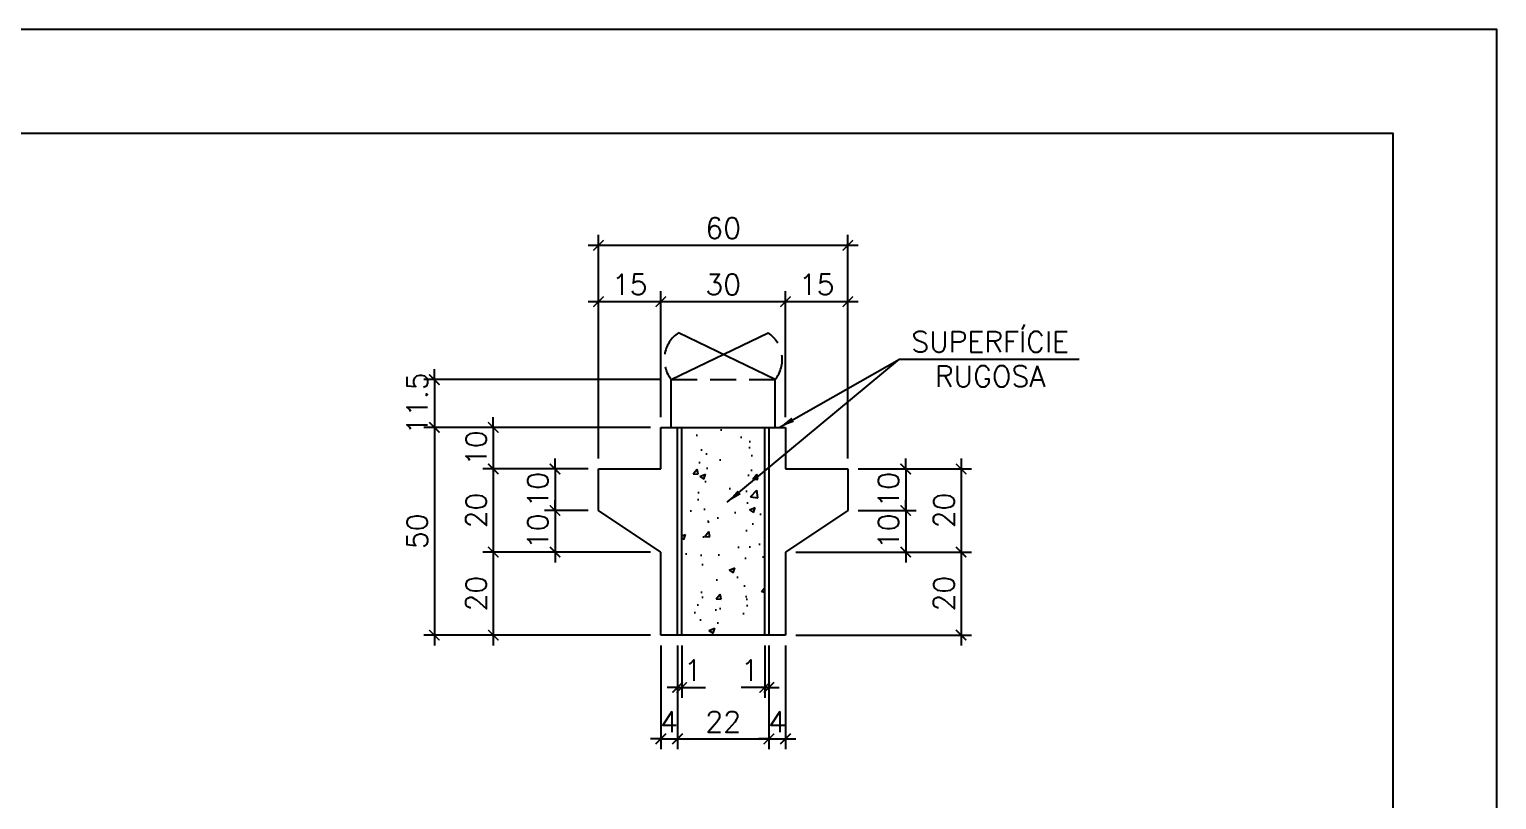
# Model space of a CAD drawing. Header units: centimetres. Extents: x 1658 to 6058, y 7825 to 9310.
# Drawn here: x 3052 to 3758, y 8939 to 9310 of the extents above; entities that cross this region are included whole.
import ezdxf

# ---------------------------------------------------------------- set-up
doc = ezdxf.new("R2010")
doc.units = ezdxf.units.CM
doc.header["$LTSCALE"] = 50
doc.header["$MEASUREMENT"] = 0
doc.header["$PDMODE"] = 67
doc.linetypes.add('HIDDEN', pattern=[0.375, 0.25, -0.125])
for name, color, linetype in [('COTAS-PRECON', 1, 'Continuous'), ('FORMATO-PRECON', 2, 'Continuous'), ('HACHURAS-PRECON', 1, 'Continuous'), ('LINHA-01-PRECON', 1, 'Continuous'), ('LINHA-03-PRECON', 3, 'Continuous'), ('LINHA-04-PRECON', 4, 'Continuous')]:
    doc.layers.add(name, color=color, linetype=linetype)
doc.styles.get("Standard").update_dxf_attribs({"font": 'romans.shx'})
doc.linetypes.add('ZIGZAG', pattern='A,0.0001,-0.2,[131,ltypeshp.shx,S=0.2,R=0,X=-0.2,Y=0],-0.4,[131,ltypeshp.shx,S=0.2,R=180,X=0.2,Y=0],-0.2', length=0.8001)
doc.dimstyles.new('ESC50-25', dxfattribs={"dimscale": 50, "dimtxt": 0.2, "dimasz": 0.1, "dimexe": 0.1, "dimexo": 0.1, "dimgap": 0.065, "dimtad": 1, "dimdec": 1, "dimlfac": 0.5, "dimzin": 12, "dimdsep": 46, "dimtxsty": 'Standard', "dimblk": 'ARCHTICK', "dimcen": 0.09, "dimdle": 0.1, "dimclrd": 256, "dimclre": 256, "dimclrt": 2, "dimaunit": 1, "dimazin": 0, "dimtfac": 1, "dimtdec": 1, "dimtix": 1, "dimtmove": 1, "dimatfit": 3, "dimfxl": 1, "dimtolj": 1, "dimtzin": 0, "dimlwd": -1, "dimlwe": -1, "dimarcsym": 0})
doc.dimstyles.new('ESC50-50', dxfattribs={"dimscale": 50, "dimtxt": 0.2, "dimasz": 0.15, "dimexe": 0.15, "dimexo": 0.15, "dimgap": 0.08, "dimtad": 1, "dimdec": 1, "dimzin": 12, "dimdsep": 46, "dimtxsty": 'Standard', "dimblk": 'ARCHTICK', "dimcen": 0.09, "dimdle": 0.15, "dimclrd": 256, "dimclre": 256, "dimclrt": 2, "dimazin": 3, "dimtfac": 1, "dimtdec": 1, "dimtix": 1, "dimtmove": 2, "dimatfit": 2, "dimfxl": 0.15, "dimtolj": 1, "dimtzin": 0, "dimarcsym": 0})

# ---------------------------------------------------------------- blocks, each defined once
blk = doc.blocks.new('A$C12EB5E76')
at = {"layer": 'FORMATO-PRECON'}
blk.add_lwpolyline([(-114.7, 1254.3), (-114.7, 4224.3), (4085.3, 4224.3), (4085.3, 1254.3)], close=True, dxfattribs=at)
at = {"layer": 'FORMATO-PRECON', "color": 6}
blk.add_lwpolyline([(135.3, 1354.3), (135.3, 4124.3), (3985.3, 4124.3), (3985.3, 1354.3)], close=True, dxfattribs=at)
blk = doc.blocks.new('_ArchTick')
at = {"color": 0, "linetype": 'ByBlock', "const_width": 0.15}
blk.add_lwpolyline([(-0.5, -0.5), (0.5, 0.5)], dxfattribs=at)
blk = doc.blocks.new('*D30')
at = {"layer": 'COTAS-PRECON', "transparency": 16777216}
for p, q in [((3356.04, 9141.31), (3241.98, 9141.31)), ((3246.98, 9141.31), (3246.98, 9146.31)), ((3246.98, 9141.31), (3246.98, 9118.31)), ((3351.04, 9118.31), (3241.98, 9118.31)), ((3246.98, 9118.31), (3246.98, 9113.31))]:
    blk.add_line(p, q, dxfattribs=at)
at = {"layer": 'Defpoints', "color": 0, "transparency": 16777216}
for p in [(3361.04, 9141.31), (3246.98, 9118.31), (3356.04, 9118.31)]:
    blk.add_point(p, dxfattribs=at)
at = {"layer": 'COTAS-PRECON', "transparency": 16777216, "xscale": 5, "yscale": 5, "zscale": 5}
for p, rotation in [((3246.98, 9141.31), 270), ((3246.98, 9118.31), 90)]:
    blk.add_blockref('_ArchTick', p, dxfattribs=dict(at, rotation=rotation))
at = {"layer": 'COTAS-PRECON', "color": 2, "transparency": 16777216, "insert": (3238.73, 9129.81), "char_height": 10, "attachment_point": 5, "rotation": 90}
blk.add_mtext('\\A1;11.5', dxfattribs=at)
blk = doc.blocks.new('*D31')
at = {"layer": 'COTAS-PRECON', "transparency": 16777216}
for p, q in [((3246.98, 9123.31), (3246.98, 9013.3)), ((3351.04, 9118.31), (3241.98, 9118.31)), ((3351.04, 9018.3), (3241.98, 9018.3))]:
    blk.add_line(p, q, dxfattribs=at)
at = {"layer": 'Defpoints', "color": 0, "transparency": 16777216}
for p in [(3356.04, 9118.31), (3246.98, 9018.3), (3356.04, 9018.3)]:
    blk.add_point(p, dxfattribs=at)
at = {"layer": 'COTAS-PRECON', "transparency": 16777216, "xscale": 5, "yscale": 5, "zscale": 5}
for p, rotation in [((3246.98, 9118.31), 90), ((3246.98, 9018.3), 270)]:
    blk.add_blockref('_ArchTick', p, dxfattribs=dict(at, rotation=rotation))
at = {"layer": 'COTAS-PRECON', "color": 2, "transparency": 16777216, "insert": (3238.73, 9068.3), "char_height": 10, "attachment_point": 5, "rotation": 90}
blk.add_mtext('\\A1;50', dxfattribs=at)
blk = doc.blocks.new('*D32')
at = {"layer": 'COTAS-PRECON', "transparency": 16777216}
for p, q in [((3275.35, 9118.31), (3275.35, 9123.31)), ((3351.04, 9118.31), (3270.35, 9118.31)), ((3275.35, 9118.31), (3275.35, 9098.3)), ((3321.04, 9098.3), (3270.35, 9098.3)), ((3275.35, 9098.3), (3275.35, 9093.3))]:
    blk.add_line(p, q, dxfattribs=at)
at = {"layer": 'Defpoints', "color": 0, "transparency": 16777216}
for p in [(3356.04, 9118.31), (3275.35, 9098.3), (3326.04, 9098.3)]:
    blk.add_point(p, dxfattribs=at)
at = {"layer": 'COTAS-PRECON', "transparency": 16777216, "xscale": 5, "yscale": 5, "zscale": 5}
for p, rotation in [((3275.35, 9118.31), 270), ((3275.35, 9098.3), 90)]:
    blk.add_blockref('_ArchTick', p, dxfattribs=dict(at, rotation=rotation))
at = {"layer": 'COTAS-PRECON', "color": 2, "transparency": 16777216, "insert": (3267.1, 9108.3), "char_height": 10, "attachment_point": 5, "rotation": 90}
blk.add_mtext('\\A1;10', dxfattribs=at)
blk = doc.blocks.new('*D33')
at = {"layer": 'COTAS-PRECON', "transparency": 16777216}
for p, q in [((3321.04, 9098.3), (3270.35, 9098.3)), ((3275.35, 9103.3), (3275.35, 9053.3)), ((3351.04, 9058.3), (3270.35, 9058.3))]:
    blk.add_line(p, q, dxfattribs=at)
at = {"layer": 'Defpoints', "color": 0, "transparency": 16777216}
for p in [(3326.04, 9098.3), (3275.35, 9058.3), (3356.04, 9058.3)]:
    blk.add_point(p, dxfattribs=at)
at = {"layer": 'COTAS-PRECON', "transparency": 16777216, "xscale": 5, "yscale": 5, "zscale": 5}
for p, rotation in [((3275.35, 9098.3), 90), ((3275.35, 9058.3), 270)]:
    blk.add_blockref('_ArchTick', p, dxfattribs=dict(at, rotation=rotation))
at = {"layer": 'COTAS-PRECON', "color": 2, "transparency": 16777216, "insert": (3267.1, 9078.3), "char_height": 10, "attachment_point": 5, "rotation": 90}
blk.add_mtext('\\A1;20', dxfattribs=at)
blk = doc.blocks.new('*D34')
at = {"layer": 'COTAS-PRECON', "transparency": 16777216}
for p, q in [((3275.35, 9063.3), (3275.35, 9013.3)), ((3351.04, 9058.3), (3270.35, 9058.3)), ((3351.04, 9018.3), (3270.35, 9018.3))]:
    blk.add_line(p, q, dxfattribs=at)
at = {"layer": 'Defpoints', "color": 0, "transparency": 16777216}
for p in [(3356.04, 9058.3), (3275.35, 9018.3), (3356.04, 9018.3)]:
    blk.add_point(p, dxfattribs=at)
at = {"layer": 'COTAS-PRECON', "transparency": 16777216, "xscale": 5, "yscale": 5, "zscale": 5}
for p, rotation in [((3275.35, 9058.3), 90), ((3275.35, 9018.3), 270)]:
    blk.add_blockref('_ArchTick', p, dxfattribs=dict(at, rotation=rotation))
at = {"layer": 'COTAS-PRECON', "color": 2, "transparency": 16777216, "insert": (3267.1, 9038.3), "char_height": 10, "attachment_point": 5, "rotation": 90}
blk.add_mtext('\\A1;20', dxfattribs=at)
blk = doc.blocks.new('*D35')
at = {"layer": 'COTAS-PRECON', "transparency": 16777216}
for p, q in [((3321.04, 9098.3), (3300.08, 9098.3)), ((3305.08, 9098.3), (3305.08, 9103.3)), ((3305.08, 9098.3), (3305.08, 9078.3)), ((3321.04, 9078.3), (3300.08, 9078.3)), ((3305.08, 9078.3), (3305.08, 9073.3))]:
    blk.add_line(p, q, dxfattribs=at)
at = {"layer": 'Defpoints', "color": 0, "transparency": 16777216}
for p in [(3326.04, 9098.3), (3305.08, 9078.3), (3326.04, 9078.3)]:
    blk.add_point(p, dxfattribs=at)
at = {"layer": 'COTAS-PRECON', "transparency": 16777216, "xscale": 5, "yscale": 5, "zscale": 5}
for p, rotation in [((3305.08, 9098.3), 270), ((3305.08, 9078.3), 90)]:
    blk.add_blockref('_ArchTick', p, dxfattribs=dict(at, rotation=rotation))
at = {"layer": 'COTAS-PRECON', "color": 2, "transparency": 16777216, "insert": (3296.83, 9088.3), "char_height": 10, "attachment_point": 5, "rotation": 90}
blk.add_mtext('\\A1;10', dxfattribs=at)
blk = doc.blocks.new('*D36')
at = {"layer": 'COTAS-PRECON', "transparency": 16777216}
for p, q in [((3321.04, 9078.3), (3300.08, 9078.3)), ((3305.08, 9078.3), (3305.08, 9083.3)), ((3305.08, 9078.3), (3305.08, 9058.3)), ((3351.04, 9058.3), (3300.08, 9058.3)), ((3305.08, 9058.3), (3305.08, 9053.3))]:
    blk.add_line(p, q, dxfattribs=at)
at = {"layer": 'Defpoints', "color": 0, "transparency": 16777216}
for p in [(3326.04, 9078.3), (3305.08, 9058.3), (3356.04, 9058.3)]:
    blk.add_point(p, dxfattribs=at)
at = {"layer": 'COTAS-PRECON', "transparency": 16777216, "xscale": 5, "yscale": 5, "zscale": 5}
for p, rotation in [((3305.08, 9078.3), 270), ((3305.08, 9058.3), 90)]:
    blk.add_blockref('_ArchTick', p, dxfattribs=dict(at, rotation=rotation))
at = {"layer": 'COTAS-PRECON', "color": 2, "transparency": 16777216, "insert": (3296.83, 9068.3), "char_height": 10, "attachment_point": 5, "rotation": 90}
blk.add_mtext('\\A1;10', dxfattribs=at)
blk = doc.blocks.new('*D37')
at = {"layer": 'COTAS-PRECON', "transparency": 16777216}
for p, q in [((3326.04, 9103.3), (3326.04, 9183.84)), ((3356.04, 9123.31), (3356.04, 9183.84)), ((3321.04, 9178.84), (3361.04, 9178.84))]:
    blk.add_line(p, q, dxfattribs=at)
at = {"layer": 'Defpoints', "color": 0, "transparency": 16777216}
for p in [(3356.04, 9178.84), (3356.04, 9118.31), (3326.04, 9098.3)]:
    blk.add_point(p, dxfattribs=at)
at = {"layer": 'COTAS-PRECON', "transparency": 16777216, "xscale": 5, "yscale": 5, "zscale": 5, "rotation": 180}
blk.add_blockref('_ArchTick', (3326.04, 9178.84), dxfattribs=at)
at = {"layer": 'COTAS-PRECON', "transparency": 16777216, "xscale": 5, "yscale": 5, "zscale": 5}
blk.add_blockref('_ArchTick', (3356.04, 9178.84), dxfattribs=at)
at = {"layer": 'COTAS-PRECON', "color": 2, "transparency": 16777216, "insert": (3341.04, 9187.09), "char_height": 10, "attachment_point": 5}
blk.add_mtext('\\A1;15', dxfattribs=at)
blk = doc.blocks.new('*D38')
at = {"layer": 'COTAS-PRECON', "transparency": 16777216}
for p, q in [((3356.04, 9123.31), (3356.04, 9183.84)), ((3416.04, 9123.31), (3416.04, 9183.84)), ((3351.04, 9178.84), (3421.04, 9178.84))]:
    blk.add_line(p, q, dxfattribs=at)
at = {"layer": 'Defpoints', "color": 0, "transparency": 16777216}
for p in [(3416.04, 9178.84), (3356.04, 9118.31), (3416.04, 9118.31)]:
    blk.add_point(p, dxfattribs=at)
at = {"layer": 'COTAS-PRECON', "transparency": 16777216, "xscale": 5, "yscale": 5, "zscale": 5, "rotation": 180}
blk.add_blockref('_ArchTick', (3356.04, 9178.84), dxfattribs=at)
at = {"layer": 'COTAS-PRECON', "transparency": 16777216, "xscale": 5, "yscale": 5, "zscale": 5}
blk.add_blockref('_ArchTick', (3416.04, 9178.84), dxfattribs=at)
at = {"layer": 'COTAS-PRECON', "color": 2, "transparency": 16777216, "insert": (3386.04, 9187.09), "char_height": 10, "attachment_point": 5}
blk.add_mtext('\\A1;30', dxfattribs=at)
blk = doc.blocks.new('*D39')
at = {"layer": 'COTAS-PRECON', "transparency": 16777216}
for p, q in [((3416.04, 9123.31), (3416.04, 9183.84)), ((3446.04, 9103.3), (3446.04, 9183.84)), ((3411.04, 9178.84), (3451.04, 9178.84))]:
    blk.add_line(p, q, dxfattribs=at)
at = {"layer": 'Defpoints', "color": 0, "transparency": 16777216}
for p in [(3446.04, 9178.84), (3416.04, 9118.31), (3446.04, 9098.3)]:
    blk.add_point(p, dxfattribs=at)
at = {"layer": 'COTAS-PRECON', "transparency": 16777216, "xscale": 5, "yscale": 5, "zscale": 5, "rotation": 180}
blk.add_blockref('_ArchTick', (3416.04, 9178.84), dxfattribs=at)
at = {"layer": 'COTAS-PRECON', "transparency": 16777216, "xscale": 5, "yscale": 5, "zscale": 5}
blk.add_blockref('_ArchTick', (3446.04, 9178.84), dxfattribs=at)
at = {"layer": 'COTAS-PRECON', "color": 2, "transparency": 16777216, "insert": (3431.04, 9187.09), "char_height": 10, "attachment_point": 5}
blk.add_mtext('\\A1;15', dxfattribs=at)
blk = doc.blocks.new('*D40')
at = {"layer": 'COTAS-PRECON', "transparency": 16777216}
for p, q in [((3326.04, 9103.3), (3326.04, 9210.96)), ((3446.04, 9103.3), (3446.04, 9210.96)), ((3321.04, 9205.96), (3451.04, 9205.96))]:
    blk.add_line(p, q, dxfattribs=at)
at = {"layer": 'Defpoints', "color": 0, "transparency": 16777216}
for p in [(3446.04, 9205.96), (3326.04, 9098.3), (3446.04, 9098.3)]:
    blk.add_point(p, dxfattribs=at)
at = {"layer": 'COTAS-PRECON', "transparency": 16777216, "xscale": 5, "yscale": 5, "zscale": 5, "rotation": 180}
blk.add_blockref('_ArchTick', (3326.04, 9205.96), dxfattribs=at)
at = {"layer": 'COTAS-PRECON', "transparency": 16777216, "xscale": 5, "yscale": 5, "zscale": 5}
blk.add_blockref('_ArchTick', (3446.04, 9205.96), dxfattribs=at)
at = {"layer": 'COTAS-PRECON', "color": 2, "transparency": 16777216, "insert": (3386.04, 9214.21), "char_height": 10, "attachment_point": 5}
blk.add_mtext('\\A1;60', dxfattribs=at)
blk = doc.blocks.new('*D41')
at = {"layer": 'COTAS-PRECON', "transparency": 16777216}
for p, q in [((3451.04, 9098.3), (3505.55, 9098.3)), ((3500.55, 9103.3), (3500.55, 9053.3)), ((3421.04, 9058.3), (3505.55, 9058.3))]:
    blk.add_line(p, q, dxfattribs=at)
at = {"layer": 'Defpoints', "color": 0, "transparency": 16777216}
for p in [(3446.04, 9098.3), (3416.04, 9058.3), (3500.55, 9058.3)]:
    blk.add_point(p, dxfattribs=at)
at = {"layer": 'COTAS-PRECON', "transparency": 16777216, "xscale": 5, "yscale": 5, "zscale": 5}
for p, rotation in [((3500.55, 9098.3), 90), ((3500.55, 9058.3), 270)]:
    blk.add_blockref('_ArchTick', p, dxfattribs=dict(at, rotation=rotation))
at = {"layer": 'COTAS-PRECON', "color": 2, "transparency": 16777216, "insert": (3492.3, 9078.3), "char_height": 10, "attachment_point": 5, "rotation": 90}
blk.add_mtext('\\A1;20', dxfattribs=at)
blk = doc.blocks.new('*D42')
at = {"layer": 'COTAS-PRECON', "transparency": 16777216}
for p, q in [((3500.55, 9063.3), (3500.55, 9013.3)), ((3421.04, 9058.3), (3505.55, 9058.3)), ((3421.04, 9018.3), (3505.55, 9018.3))]:
    blk.add_line(p, q, dxfattribs=at)
at = {"layer": 'Defpoints', "color": 0, "transparency": 16777216}
for p in [(3416.04, 9058.3), (3416.04, 9018.3), (3500.55, 9018.3)]:
    blk.add_point(p, dxfattribs=at)
at = {"layer": 'COTAS-PRECON', "transparency": 16777216, "xscale": 5, "yscale": 5, "zscale": 5}
for p, rotation in [((3500.55, 9058.3), 90), ((3500.55, 9018.3), 270)]:
    blk.add_blockref('_ArchTick', p, dxfattribs=dict(at, rotation=rotation))
at = {"layer": 'COTAS-PRECON', "color": 2, "transparency": 16777216, "insert": (3492.3, 9038.3), "char_height": 10, "attachment_point": 5, "rotation": 90}
blk.add_mtext('\\A1;20', dxfattribs=at)
blk = doc.blocks.new('*D43')
at = {"layer": 'COTAS-PRECON', "transparency": 16777216}
for p, q in [((3451.04, 9098.3), (3478.87, 9098.3)), ((3473.87, 9098.3), (3473.87, 9103.3)), ((3473.87, 9098.3), (3473.87, 9078.3)), ((3451.04, 9078.3), (3478.87, 9078.3)), ((3473.87, 9078.3), (3473.87, 9073.3))]:
    blk.add_line(p, q, dxfattribs=at)
at = {"layer": 'Defpoints', "color": 0, "transparency": 16777216}
for p in [(3446.04, 9098.3), (3446.04, 9078.3), (3473.87, 9078.3)]:
    blk.add_point(p, dxfattribs=at)
at = {"layer": 'COTAS-PRECON', "transparency": 16777216, "xscale": 5, "yscale": 5, "zscale": 5}
for p, rotation in [((3473.87, 9098.3), 270), ((3473.87, 9078.3), 90)]:
    blk.add_blockref('_ArchTick', p, dxfattribs=dict(at, rotation=rotation))
at = {"layer": 'COTAS-PRECON', "color": 2, "transparency": 16777216, "insert": (3465.62, 9088.3), "char_height": 10, "attachment_point": 5, "rotation": 90}
blk.add_mtext('\\A1;10', dxfattribs=at)
blk = doc.blocks.new('*D44')
at = {"layer": 'COTAS-PRECON', "transparency": 16777216}
for p, q in [((3451.04, 9078.3), (3478.87, 9078.3)), ((3473.87, 9078.3), (3473.87, 9083.3)), ((3473.87, 9078.3), (3473.87, 9058.3)), ((3421.04, 9058.3), (3478.87, 9058.3)), ((3473.87, 9058.3), (3473.87, 9053.3))]:
    blk.add_line(p, q, dxfattribs=at)
at = {"layer": 'Defpoints', "color": 0, "transparency": 16777216}
for p in [(3446.04, 9078.3), (3416.04, 9058.3), (3473.87, 9058.3)]:
    blk.add_point(p, dxfattribs=at)
at = {"layer": 'COTAS-PRECON', "transparency": 16777216, "xscale": 5, "yscale": 5, "zscale": 5}
for p, rotation in [((3473.87, 9078.3), 270), ((3473.87, 9058.3), 90)]:
    blk.add_blockref('_ArchTick', p, dxfattribs=dict(at, rotation=rotation))
at = {"layer": 'COTAS-PRECON', "color": 2, "transparency": 16777216, "insert": (3465.62, 9068.3), "char_height": 10, "attachment_point": 5, "rotation": 90}
blk.add_mtext('\\A1;10', dxfattribs=at)
blk = doc.blocks.new('*D72')
at = {"layer": 'COTAS-PRECON', "transparency": 16777216}
for p, q in [((3356.04, 9013.3), (3356.04, 8963.37)), ((3364.04, 9013.3), (3364.04, 8963.37)), ((3356.04, 8968.37), (3351.04, 8968.37)), ((3356.04, 8968.37), (3364.04, 8968.37)), ((3364.04, 8968.37), (3369.04, 8968.37))]:
    blk.add_line(p, q, dxfattribs=at)
at = {"layer": 'Defpoints', "color": 0, "transparency": 16777216}
for p in [(3356.04, 9018.3), (3364.04, 9018.3), (3364.04, 8968.37)]:
    blk.add_point(p, dxfattribs=at)
at = {"layer": 'COTAS-PRECON', "transparency": 16777216, "xscale": 5, "yscale": 5, "zscale": 5}
blk.add_blockref('_ArchTick', (3356.04, 8968.37), dxfattribs=at)
at = {"layer": 'COTAS-PRECON', "transparency": 16777216, "xscale": 5, "yscale": 5, "zscale": 5, "rotation": 180}
blk.add_blockref('_ArchTick', (3364.04, 8968.37), dxfattribs=at)
at = {"layer": 'COTAS-PRECON', "color": 2, "transparency": 16777216, "insert": (3360.04, 8976.62), "char_height": 10, "attachment_point": 5}
blk.add_mtext('\\A1;4', dxfattribs=at)
blk = doc.blocks.new('*D73')
at = {"layer": 'COTAS-PRECON', "transparency": 16777216}
for p, q in [((3364.04, 9013.3), (3364.04, 8963.37)), ((3408.04, 9013.3), (3408.04, 8963.37)), ((3359.04, 8968.37), (3413.04, 8968.37))]:
    blk.add_line(p, q, dxfattribs=at)
at = {"layer": 'Defpoints', "color": 0, "transparency": 16777216}
for p in [(3364.04, 9018.3), (3408.04, 9018.3), (3408.04, 8968.37)]:
    blk.add_point(p, dxfattribs=at)
at = {"layer": 'COTAS-PRECON', "transparency": 16777216, "xscale": 5, "yscale": 5, "zscale": 5, "rotation": 180}
blk.add_blockref('_ArchTick', (3364.04, 8968.37), dxfattribs=at)
at = {"layer": 'COTAS-PRECON', "transparency": 16777216, "xscale": 5, "yscale": 5, "zscale": 5}
blk.add_blockref('_ArchTick', (3408.04, 8968.37), dxfattribs=at)
at = {"layer": 'COTAS-PRECON', "color": 2, "transparency": 16777216, "insert": (3386.04, 8976.62), "char_height": 10, "attachment_point": 5}
blk.add_mtext('\\A1;22', dxfattribs=at)
blk = doc.blocks.new('*D74')
at = {"layer": 'COTAS-PRECON', "transparency": 16777216}
for p, q in [((3408.04, 9013.3), (3408.04, 8963.37)), ((3416.04, 9013.3), (3416.04, 8963.37)), ((3408.04, 8968.37), (3403.04, 8968.37)), ((3408.04, 8968.37), (3416.04, 8968.37)), ((3416.04, 8968.37), (3421.04, 8968.37))]:
    blk.add_line(p, q, dxfattribs=at)
at = {"layer": 'Defpoints', "color": 0, "transparency": 16777216}
for p in [(3408.04, 9018.3), (3416.04, 9018.3), (3416.04, 8968.37)]:
    blk.add_point(p, dxfattribs=at)
at = {"layer": 'COTAS-PRECON', "transparency": 16777216, "xscale": 5, "yscale": 5, "zscale": 5}
blk.add_blockref('_ArchTick', (3408.04, 8968.37), dxfattribs=at)
at = {"layer": 'COTAS-PRECON', "transparency": 16777216, "xscale": 5, "yscale": 5, "zscale": 5, "rotation": 180}
blk.add_blockref('_ArchTick', (3416.04, 8968.37), dxfattribs=at)
at = {"layer": 'COTAS-PRECON', "color": 2, "transparency": 16777216, "insert": (3412.04, 8976.62), "char_height": 10, "attachment_point": 5}
blk.add_mtext('\\A1;4', dxfattribs=at)
blk = doc.blocks.new('*D75')
at = {"layer": 'COTAS-PRECON', "transparency": 16777216}
for p, q in [((3364.04, 9013.3), (3364.04, 8988.12)), ((3366.04, 9013.3), (3366.04, 8988.12)), ((3364.04, 8993.12), (3359.04, 8993.12)), ((3364.04, 8993.12), (3366.04, 8993.12)), ((3366.04, 8993.12), (3371.04, 8993.12))]:
    blk.add_line(p, q, dxfattribs=at)
at = {"layer": 'Defpoints', "color": 0, "transparency": 16777216}
for p in [(3364.04, 9018.3), (3366.04, 9018.3), (3366.04, 8993.12)]:
    blk.add_point(p, dxfattribs=at)
at = {"layer": 'COTAS-PRECON', "transparency": 16777216, "xscale": 5, "yscale": 5, "zscale": 5}
blk.add_blockref('_ArchTick', (3364.04, 8993.12), dxfattribs=at)
at = {"layer": 'COTAS-PRECON', "transparency": 16777216, "xscale": 5, "yscale": 5, "zscale": 5, "rotation": 180}
blk.add_blockref('_ArchTick', (3366.04, 8993.12), dxfattribs=at)
at = {"layer": 'COTAS-PRECON', "color": 2, "transparency": 16777216, "insert": (3371.41, 9001.37), "char_height": 10, "attachment_point": 5}
blk.add_mtext('\\A1;1', dxfattribs=at)
blk = doc.blocks.new('*D76')
at = {"layer": 'COTAS-PRECON', "transparency": 16777216}
for p, q in [((3406.04, 9013.3), (3406.04, 8988.12)), ((3408.04, 9013.3), (3408.04, 8988.12)), ((3406.04, 8993.12), (3401.04, 8993.12)), ((3408.04, 8993.12), (3406.04, 8993.12)), ((3408.04, 8993.12), (3413.04, 8993.12))]:
    blk.add_line(p, q, dxfattribs=at)
at = {"layer": 'Defpoints', "color": 0, "transparency": 16777216}
for p in [(3406.04, 9018.3), (3408.04, 9018.3), (3406.04, 8993.12)]:
    blk.add_point(p, dxfattribs=at)
at = {"layer": 'COTAS-PRECON', "transparency": 16777216, "xscale": 5, "yscale": 5, "zscale": 5}
blk.add_blockref('_ArchTick', (3406.04, 8993.12), dxfattribs=at)
at = {"layer": 'COTAS-PRECON', "transparency": 16777216, "xscale": 5, "yscale": 5, "zscale": 5, "rotation": 180}
blk.add_blockref('_ArchTick', (3408.04, 8993.12), dxfattribs=at)
at = {"layer": 'COTAS-PRECON', "color": 2, "transparency": 16777216, "insert": (3398.84, 9001.37), "char_height": 10, "attachment_point": 5}
blk.add_mtext('\\A1;1', dxfattribs=at)

msp = doc.modelspace()

# ---------------------------------------------------------------- hatches: boundary and pattern name
at = {"layer": 'HACHURAS-PRECON'}
h = msp.add_hatch(dxfattribs=at)
h.set_pattern_fill('AR-CONC', color=256, scale=4)
h.set_pattern_definition([(50, (1658.357, 7824.905), (28.6904, -2.51009), [3, -33]), (355, (1658.357, 7824.905), (-5.55005, 30.0877), [2.4, -26.4]), (100.4514, (1660.748, 7824.696), (23.14035, 27.5776), [2.5496, -28.0457]), (46.1842, (1658.357, 7832.905), (42.68965, -6.6208), [4.5, -49.5]), (96.6356, (1661.914, 7832.353), (37.3865, 38.96474), [3.8244, -42.06855]), (351.1842, (1658.357, 7832.905), (37.3865, 38.9647), [3.6, -39.6]), (21, (1662.357, 7830.905), (23.87628, -16.10476), [3, -33]), (326, (1662.357, 7830.905), (9.7326, 29.006), [2.4, -26.4]), (71.4514, (1664.346, 7829.563), (33.6089, 12.90125), [2.5496, -28.0457]), (37.5, (1658.357, 7824.905), (0.486394, 13.315754), [0, -26.08, 0, -26.8, 0, -26.5]), (7.5, (1658.357, 7824.905), (10.52278, 15.77647), [0, -15.28, 0, -25.48, 0, -10.1]), (327.5, (1649.437, 7824.905), (21.3529, -0.902195), [0, -10, 0, -31.2, 0, -41.4]), (317.5, (1645.437, 7824.905), (23.32745, 4.0042), [0, -13, 0, -20.72, 0, -29.4])])
h.paths.add_polyline_path([(3366.045, 9018.282), (3406.045, 9018.282), (3406.045, 9118.289), (3366.045, 9118.289)])

# ---------------------------------------------------------------- linework, layer by layer
at = {"layer": 'COTAS-PRECON', "linetype": 'HIDDEN'}
msp.add_line((3361.045, 9141.309), (3411.045, 9141.309), dxfattribs=at)
at = {"layer": 'COTAS-PRECON'}
for p, q in [((3366.045, 8993.122), (3377.441, 8993.122)), ((3406.045, 8993.122), (3394.648, 8993.122))]:
    msp.add_line(p, q, dxfattribs=at)
at = {"layer": 'COTAS-PRECON', "linetype": 'HIDDEN'}
for centre, start, end in [((3373.196, 9150.996), 124.248452, 218.563286), ((3398.893, 9150.996), 321.436714, 55.751548)]:
    msp.add_arc(centre, 15.54, start, end, dxfattribs=at)
at = {"layer": 'LINHA-03-PRECON', "extrusion": (0, 1, 0)}
for p, q in [((3356.045, 9098.301), (3356.045, 9118.309)), ((3364.045, 9018.301), (3364.045, 9118.309)), ((3366.045, 9018.301), (3366.045, 9118.309)), ((3406.045, 9018.301), (3406.045, 9118.309)), ((3408.045, 9118.309), (3408.045, 9018.301)), ((3416.045, 9118.309), (3416.045, 9098.301)), ((3326.045, 9098.301), (3356.045, 9098.301)), ((3326.045, 9078.301), (3326.045, 9098.301)), ((3416.045, 9098.301), (3446.045, 9098.301)), ((3446.045, 9098.301), (3446.045, 9078.301)), ((3356.045, 9058.301), (3326.045, 9078.301)), ((3446.045, 9078.301), (3416.045, 9058.301)), ((3356.045, 9018.301), (3356.045, 9058.301)), ((3416.045, 9058.301), (3416.045, 9018.301)), ((3364.045, 9018.301), (3356.045, 9018.301)), ((3366.045, 9018.301), (3364.045, 9018.301)), ((3406.045, 9018.301), (3366.045, 9018.301)), ((3408.045, 9018.301), (3406.045, 9018.301)), ((3416.045, 9018.301), (3408.045, 9018.301))]:
    msp.add_line(p, q, dxfattribs=at)
at = {"layer": 'LINHA-03-PRECON', "linetype": 'ZIGZAG', "ltscale": 0.15}
msp.add_line((3356.045, 9118.309), (3416.045, 9118.309), dxfattribs=at)
at = {"layer": 'LINHA-04-PRECON'}
for p, q in [((3361.045, 9141.309), (3407.639, 9163.841)), ((3411.045, 9141.309), (3364.45, 9163.841))]:
    msp.add_line(p, q, dxfattribs=at)
for points in [[(3361.045, 9118.309), (3361.045, 9141.309)], [(3411.045, 9118.309), (3411.045, 9141.309)]]:
    msp.add_lwpolyline(points, dxfattribs=at)

# ---------------------------------------------------------------- block references
at = {"layer": 'COTAS-PRECON', "xscale": 0.5000000000000071, "yscale": 0.5000000000000071, "zscale": 0.5000000000000071}
msp.add_blockref('A$C12EB5E76', (1715.702, 7197.786), dxfattribs=at)

# ---------------------------------------------------------------- texts
at = {"layer": 'LINHA-01-PRECON', "color": 2, "insert": (3514.52, 9151.208), "char_height": 10, "attachment_point": 5}
msp.add_mtext('\\A1;SUPERFÍCIE\\PRUGOSA', dxfattribs=at)

# ---------------------------------------------------------------- dimensions: what is measured, and where the dimension line sits
at = {"layer": 'COTAS-PRECON'}
for base, p1, p2, picture, middle in [((3446.045, 9205.962), (3326.045, 9098.301), (3446.045, 9098.301), '*D40', (3386.045, 9214.212)), ((3356.045, 9178.842), (3326.045, 9098.301), (3356.045, 9118.309), '*D37', (3341.045, 9187.092)), ((3416.045, 9178.842), (3356.045, 9118.309), (3416.045, 9118.309), '*D38', (3386.045, 9187.092)), ((3446.045, 9178.842), (3416.045, 9118.309), (3446.045, 9098.301), '*D39', (3431.045, 9187.092)), ((3364.045, 8968.365), (3356.045, 9018.301), (3364.045, 9018.301), '*D72', (3360.045, 8976.615)), ((3408.045, 8968.365), (3364.045, 9018.301), (3408.045, 9018.301), '*D73', (3386.045, 8976.615)), ((3416.045, 8968.365), (3408.045, 9018.301), (3416.045, 9018.301), '*D74', (3412.045, 8976.615))]:
    dim = msp.add_linear_dim(base=base, p1=p1, p2=p2, dimstyle='ESC50-25', dxfattribs=at)
    dim.commit()
    dim.dimension.update_dxf_attribs({"geometry": picture, "text_midpoint": middle})
for base, p1, p2, picture, middle in [((3246.983, 9118.309), (3361.045, 9141.309), (3356.045, 9118.309), '*D30', (3238.733, 9129.809)), ((3275.354, 9098.301), (3356.045, 9118.309), (3326.045, 9098.301), '*D32', (3267.104, 9108.305)), ((3275.354, 9058.301), (3326.045, 9098.301), (3356.045, 9058.301), '*D33', (3267.104, 9078.301)), ((3305.083, 9078.301), (3326.045, 9098.301), (3326.045, 9078.301), '*D35', (3296.833, 9088.301)), ((3500.551, 9058.301), (3446.045, 9098.301), (3416.045, 9058.301), '*D41', (3492.301, 9078.301)), ((3473.873, 9078.301), (3446.045, 9098.301), (3446.045, 9078.301), '*D43', (3465.623, 9088.301)), ((3305.083, 9058.301), (3326.045, 9078.301), (3356.045, 9058.301), '*D36', (3296.833, 9068.301)), ((3473.873, 9058.301), (3446.045, 9078.301), (3416.045, 9058.301), '*D44', (3465.623, 9068.301)), ((3275.354, 9018.301), (3356.045, 9058.301), (3356.045, 9018.301), '*D34', (3267.104, 9038.301)), ((3500.551, 9018.301), (3416.045, 9058.301), (3416.045, 9018.301), '*D42', (3492.301, 9038.301))]:
    dim = msp.add_linear_dim(base=base, p1=p1, p2=p2, angle=90, dimstyle='ESC50-25', dxfattribs=at)
    dim.commit()
    dim.dimension.update_dxf_attribs({"geometry": picture, "text_midpoint": middle})
dim = msp.add_linear_dim(base=(3246.983, 9018.301), p1=(3356.045, 9118.309), p2=(3356.045, 9018.301), angle=90, dimstyle='ESC50-25', dxfattribs=at)
dim.commit()
dim.dimension.update_dxf_attribs({"geometry": '*D31', "text_midpoint": (3246.983, 9068.305), "dimtype": 160})
dim = msp.add_linear_dim(base=(3366.045, 8993.122), p1=(3364.045, 9018.301), p2=(3366.045, 9018.301), dimstyle='ESC50-25', override={"dimtmove": 2}, dxfattribs=at)
dim.commit()
dim.dimension.update_dxf_attribs({"geometry": '*D75', "text_midpoint": (3371.407, 9001.372), "dimtype": 160})
dim = msp.add_linear_dim(base=(3406.045, 8993.122), p1=(3408.045, 9018.301), p2=(3406.045, 9018.301), angle=180, dimstyle='ESC50-25', override={"dimtmove": 2}, dxfattribs=at)
dim.commit()
dim.dimension.update_dxf_attribs({"geometry": '*D76', "text_midpoint": (3398.835, 9001.372), "dimtype": 160})

# ---------------------------------------------------------------- leaders
msp.add_leader([(3388.003, 9082.266), (3470.978, 9151.208)], dimstyle='ESC50-50', override={"dimgap": 0.08, "dimtad": 1}, dxfattribs=at)
at = {"layer": 'LINHA-01-PRECON'}
msp.add_leader([(3413.011, 9118.309), (3470.978, 9151.208), (3557.337, 9151.208)], dimstyle='ESC50-50', dxfattribs=at)

doc.saveas('drawing.dxf')
